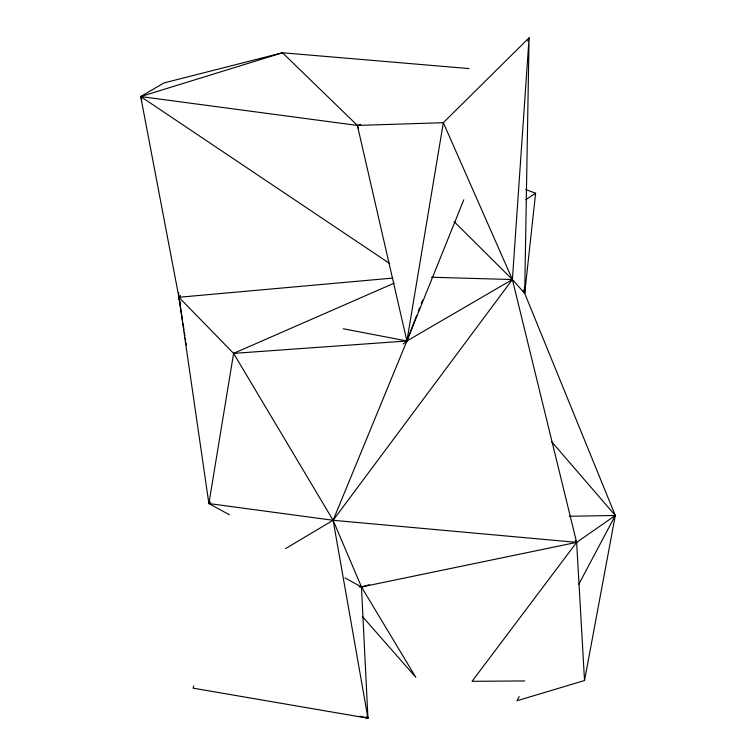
<?xml version="1.0" encoding="UTF-8"?>
<svg xmlns="http://www.w3.org/2000/svg" width="756" height="756" viewBox="0 0 756 756"><rect width="100%" height="100%" fill="white"/><g stroke="black" fill="none" stroke-linecap="round" stroke-linejoin="round"><path stroke-width="1.13" d="M406.983 338.631L406.898 340.975L333.122 520.289L367.945 718.2L193.101 688.168L193.782 685.9M525.703 189.472L535.607 193.243L524.692 293.385L615.299 515.479L584.53 680.513L516.962 700.765L519.174 696.597M229.512 514.827L208.892 503.553L233.595 353.383L178.917 297.269L140.701 96.56L163.986 82.933L282.479 52.769L469.041 68.579M416.632 315.621L406.898 340.975L403.25 343.971M418.323 311.217L419.589 307.909M421.281 303.496L422.547 300.198M463.797 199.782L406.898 340.975L233.595 353.383L333.122 520.289L361.472 586.968L415.8 677.291L362.237 616.301M527.754 41.079L529.077 37.8L443.337 122.689L406.898 340.975L343.252 328.765M578.841 584.18L615.299 515.479L551.474 441.504M569.259 516.272L615.299 515.479L576.63 542.373L472.065 681.317L524.787 680.939M180.618 295.624L178.917 297.269L208.892 503.553L333.122 520.289L576.63 542.373L584.53 680.513M208.892 503.553L210.716 502.05M525.807 199.707L535.607 193.243M285.541 548.591L333.122 520.289L512.388 279.54L529.077 37.8L524.692 293.385L512.388 279.54L454.054 221.546M233.595 353.383L394.112 283.198M360.735 124.277L357.39 125.439L140.701 96.56L141.844 99.896M359.119 586.939L361.472 586.968L369.41 584.728M613.04 516.121L615.299 515.479M344.982 577.943L361.472 586.968L576.63 542.373L512.388 279.54L443.337 122.689L357.39 125.439L282.479 52.769L140.701 96.56L389.595 263.466M392.751 278.085L178.917 297.269L178.586 292.553M431.478 277.244L512.388 279.54L406.898 340.975L357.39 125.439L358.533 128.775M359.95 716.244L367.945 718.2L361.472 586.968M366.206 716.603L367.945 718.2M575.108 540.568L576.63 542.373M523.171 290.209L524.692 293.385L524.305 287.497M180.391 304.186L178.917 297.269L182.546 320.591M182.914 322.925L184.001 329.918M184.369 332.253L184.908 335.749M185.277 338.083L185.636 340.417M186.004 342.751L186.363 345.086"/></g></svg>
